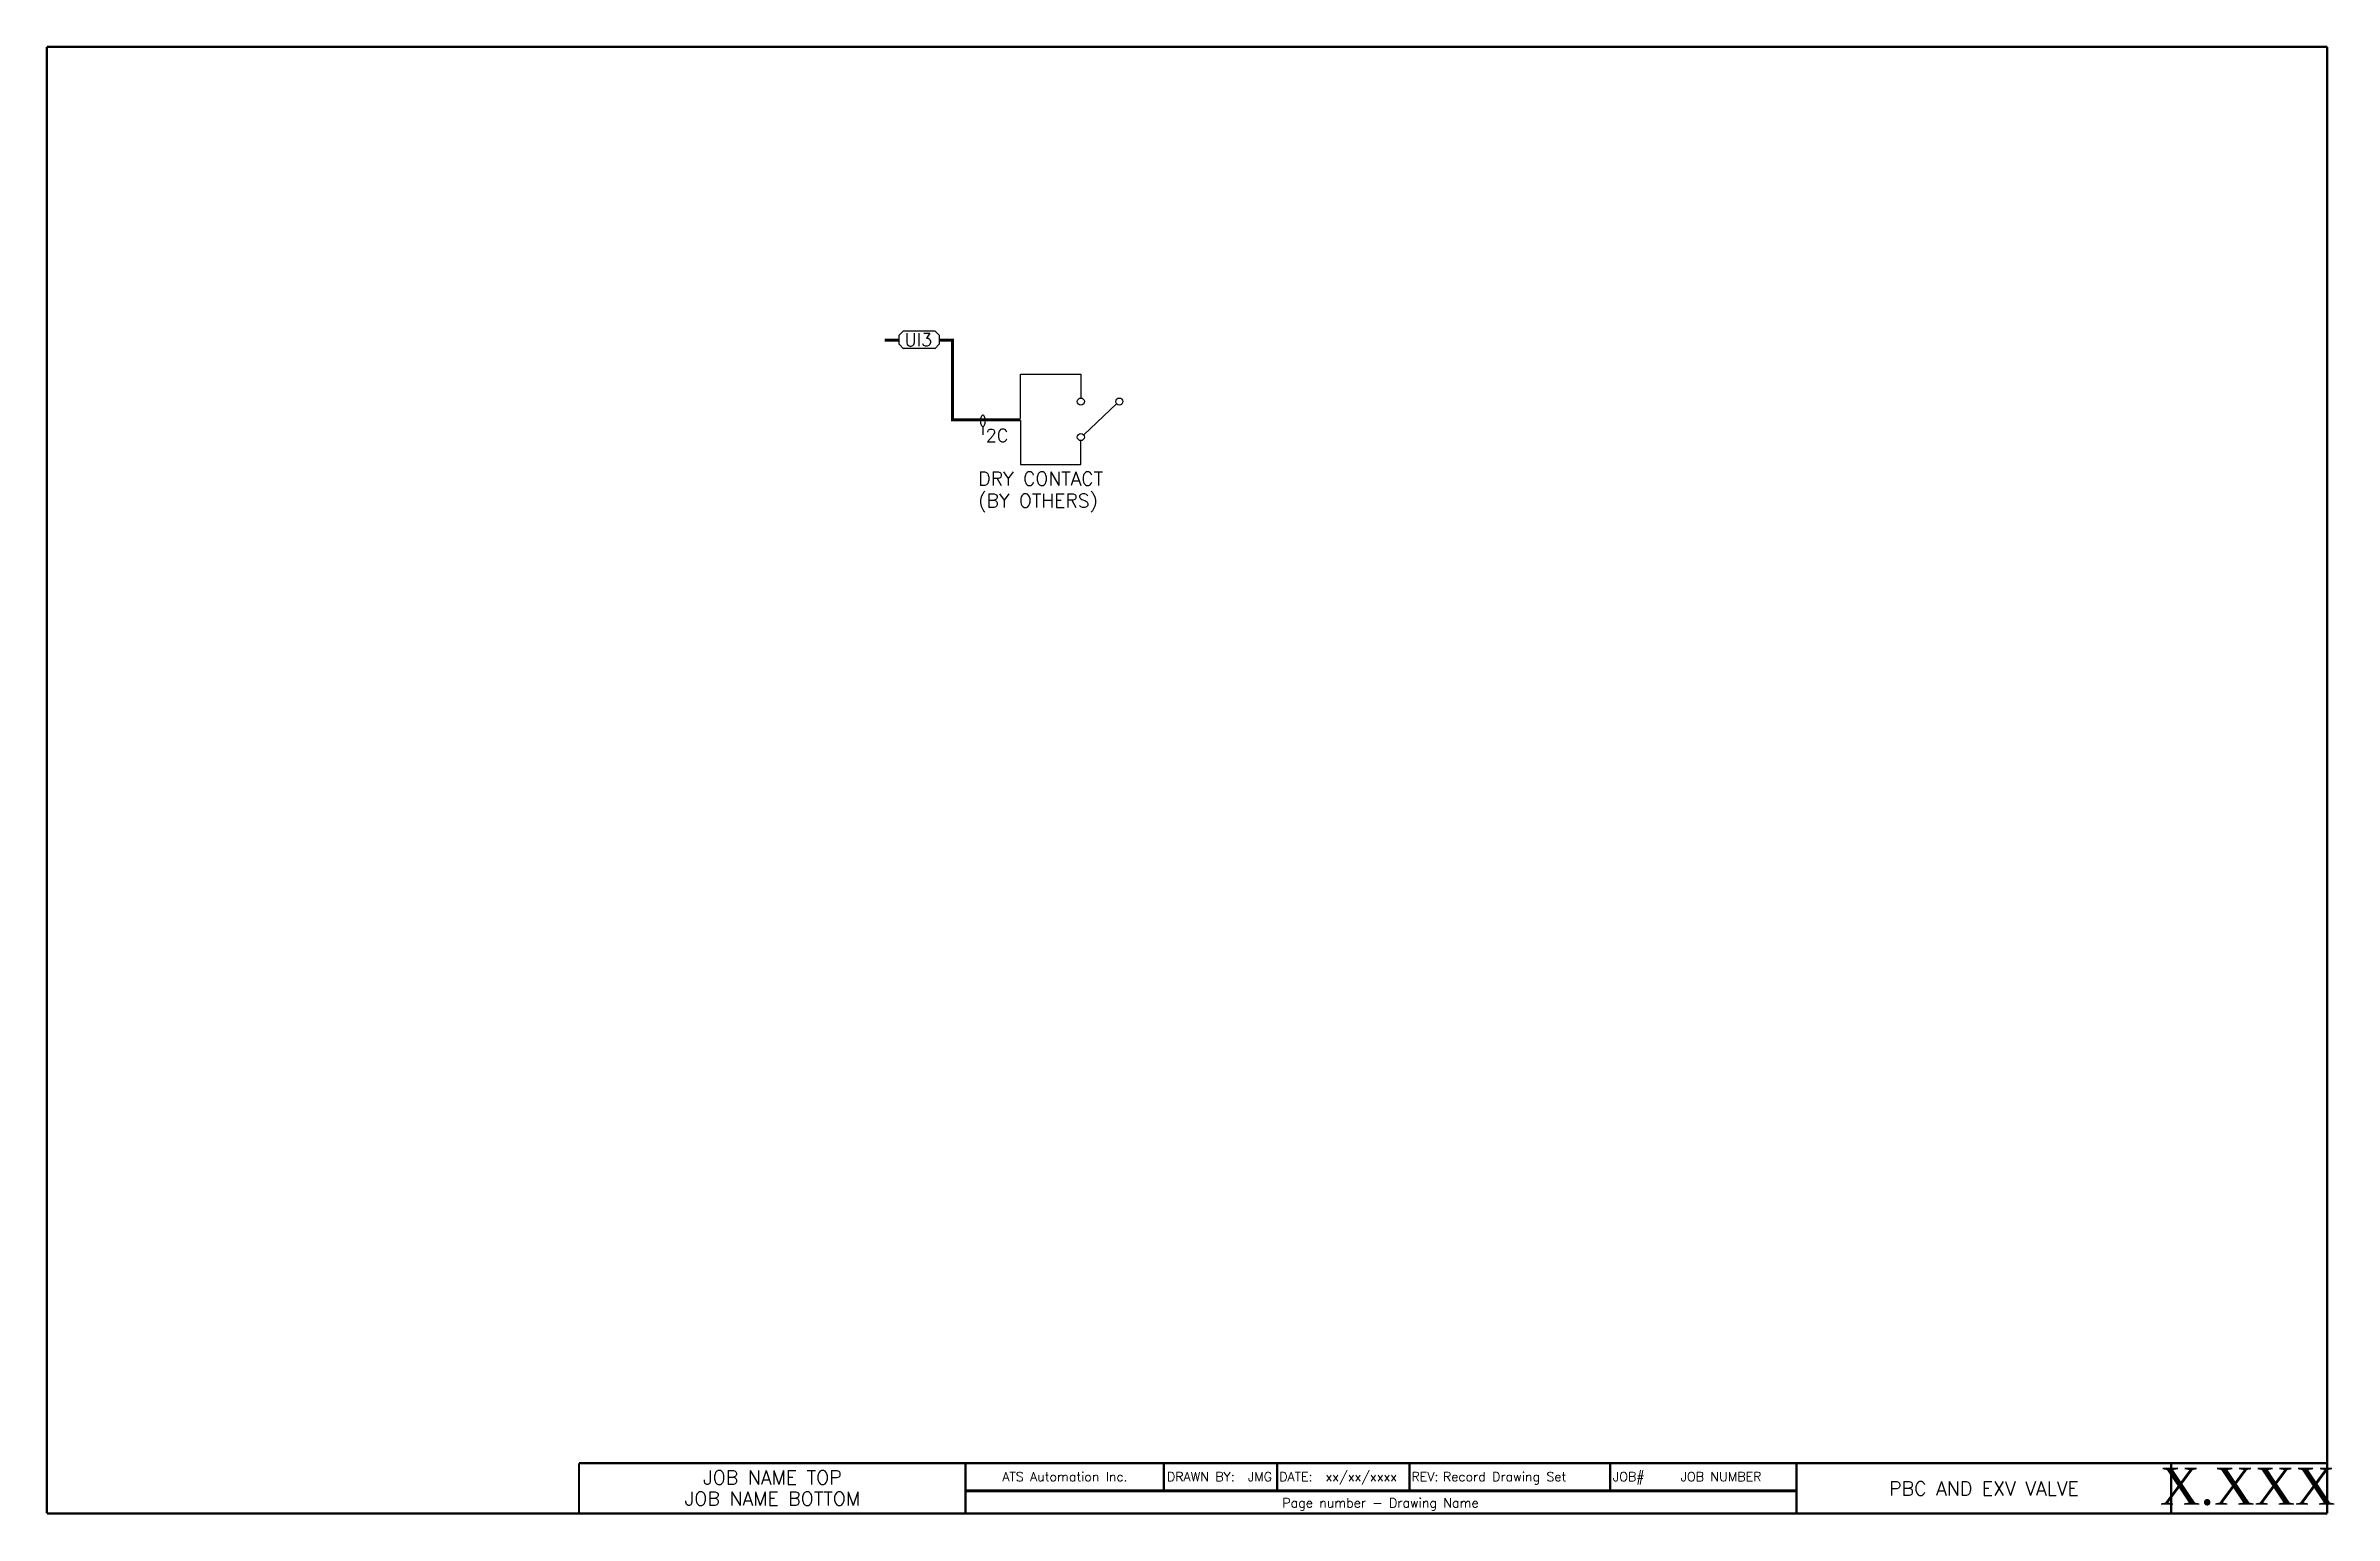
# Paper-space layout 'Layout1' of a CAD drawing. Extents: x 0.7 to 16.1, y 0.3 to 10.3.
# The model-space entities are those that its viewports show. They can reach past a viewport. Long polylines and large blocks are cut down to what shows.
import ezdxf
from ezdxf.enums import TextEntityAlignment as Align

# ---------------------------------------------------------------- set-up
doc = ezdxf.new("R2010")
doc.units = 0
doc.header["$LTSCALE"] = 96
doc.header["$MEASUREMENT"] = 0
doc.layers.get('0').update_dxf_attribs({"linetype": 'CONTINUOUS'})
for name, color, linetype in [('COMP', 4, 'CONTINUOUS'), ('HEA', 4, 'CONTINUOUS'), ('MVIEW', 1, 'CONTINUOUS'), ('Text', 7, 'CONTINUOUS')]:
    doc.layers.add(name, color=color, linetype=linetype)
doc.styles.add('CENTURY', font='century')
doc.styles.add('Romans', font='romans.shx')
doc.styles.get("Standard").update_dxf_attribs({"font": 'ROMANS'})

# ---------------------------------------------------------------- blocks, each defined once
blk = doc.blocks.new('ats-flat-3')
at = {"layer": 'MVIEW'}
for points, const_width in [([(16.064, 0.678), (4.26, 0.678)], 0.0156), ([(4.26, 0.335), (4.26, 0.678)], 0.0156), ([(6.871, 0.335), (6.871, 0.678)], 0.0156), ([(8.211, 0.496), (8.211, 0.678)], 0.0156), ([(8.977, 0.491), (8.977, 0.678)], 0.0156), ([(9.871, 0.491), (9.871, 0.678)], 0.0156), ([(11.227, 0.491), (11.227, 0.678)], 0.0156), ([(12.486, 0.335), (12.486, 0.678)], 0.0156), ([(15.017, 0.335), (15.017, 0.678)], 0.0156), ([(6.871, 0.491), (12.486, 0.491)], 0.0208)]:
    blk.add_lwpolyline(points, dxfattribs=dict(at, const_width=const_width))
at = {"layer": 'Text', "style": 'Romans'}
for s, p in [('DRAWN BY:', (8.232, 0.556)), ('DATE:', (8.991, 0.556)), ('REV:', (9.884, 0.556)), ('JOB#', (11.245, 0.556))]:
    blk.add_text(s, height=0.0625, dxfattribs=at).set_placement(p)
at = {"layer": 'Text'}
for tag, height, p in [('JOBNAMETOP', 0.0938, (5.567, 0.534)), ('TITLETOP', 0.0938, (13.752, 0.534)), ('JOBNAMEBOTTOM', 0.0938, (5.567, 0.392)), ('TITLEBOTTOM', 0.0938, (13.752, 0.392)), ('TITLE', 0.0938, (13.752, 0.46)), ('DRAWNAME', 0.0625, (9.675, 0.379))]:
    blk.add_attdef(tag, text='', height=height, dxfattribs=at).set_placement(p, align=Align.CENTER)
for tag, height, style, p in [('DRAFTER', 0.0625, 'Romans', (8.861, 0.556)), ('PAGE', 0.25, 'CENTURY', (15.533, 0.397)), ('OFFICE', 0.0625, 'Romans', (7.543, 0.556)), ('DATE', 0.0625, 'Romans', (9.546, 0.556)), ('JOBNUM', 0.0625, 'Romans', (11.976, 0.556))]:
    blk.add_attdef(tag, text='', height=height, dxfattribs=dict(at, style=style)).set_placement(p, align=Align.CENTER)
blk.add_attdef('REVISED', (10.097, 0.556), '', height=0.0625, dxfattribs=at)

msp = doc.modelspace()

# ---------------------------------------------------------------- linework, layer by layer
at = {"linetype": 'Continuous'}
for p, q in [((697.5, 743.3), (697.5, 771.8)), ((697.5, 771.8), (736.7, 771.8)), ((736.7, 771.8), (736.7, 756.3)), ((738.6, 732.4), (759.8, 752.5)), ((697.5, 741.6), (697.5, 713.1)), ((736.7, 713.1), (736.7, 728.5)), ((697.5, 713.1), (736.7, 713.1))]:
    msp.add_line(p, q, dxfattribs=at)
at = {"color": 7}
msp.add_line((673, 737.7), (673, 732.4), dxfattribs=at)
at = {"linetype": 'Continuous', "const_width": 1.9}
for points in [[(609.4, 793.8), (618.7, 793.8)], [(644.6, 793.8), (653.4, 793.8), (653.4, 742.1), (697.5, 742.1)]]:
    msp.add_lwpolyline(points, dxfattribs=at)
at = {"color": 7}
msp.add_lwpolyline([(673, 737.7, 0.189716), (673.6, 738, 0.100949), (674.2, 738.8, 0.059135), (674.5, 739.9, 0.045568), (674.7, 741.4, 0.045568), (674.5, 742.9, 0.059135), (674.2, 744, 0.100949), (673.6, 744.9, 0.189716), (673, 745.1, 0.189716), (672.5, 744.9, 0.100949), (671.9, 744, 0.059135), (671.5, 742.9, 0.045568), (671.4, 741.4, 0.045568), (671.5, 739.9, 0.059135), (671.9, 738.8, 0.100949), (672.5, 738, 0.189716)], format="xyb", close=True, dxfattribs=at)
at = {"linetype": 'Continuous'}
for centre in [(736.6, 754), (761.6, 754), (736.6, 730.9)]:
    msp.add_circle(centre, 2.28, dxfattribs=at)
at = {"layer": 'HEA', "color": 7}
for p, q in [((618.7, 797), (621.5, 799.9)), ((618.7, 791.1), (618.7, 797)), ((621.5, 788.2), (618.7, 791.1)), ((621.5, 799.9), (641.8, 799.9)), ((641.8, 788.3), (621.6, 788.3)), ((641.8, 799.9), (644.6, 797)), ((644.6, 791.1), (641.8, 788.2)), ((644.6, 797), (644.6, 791.1))]:
    msp.add_line(p, q, dxfattribs=at)

# ---------------------------------------------------------------- texts
at = {"color": 7}
for s, height, p in [('UI3', 8.35, (622.2, 789.9)), ('2C', 8.35, (674.9, 727.8)), ('DRY CONTACT', 8.907, (670.1, 699.5)), ('(BY OTHERS)', 8.907, (670.1, 685.3))]:
    msp.add_text(s, height=height, dxfattribs=at).set_placement(p)

psp = doc.layouts.get("Layout1")

# ---------------------------------------------------------------- linework, layer by layer
at = {"const_width": 0.0156}
for points in [[(16.072, 0.339), (16.072, 10.245)], [(0.665, 0.339), (16.072, 0.339)]]:
    psp.add_lwpolyline(points, dxfattribs=at)
at = {"layer": 'MVIEW', "const_width": 0.0156}
for points in [[(16.072, 10.245), (0.665, 10.245)], [(0.665, 10.245), (0.665, 0.339)]]:
    psp.add_lwpolyline(points, dxfattribs=at)

# ---------------------------------------------------------------- block references
at = {"layer": 'COMP'}
ref = psp.add_blockref('ats-flat-3', (0, 0), dxfattribs=at)
ref.add_attrib('TITLE', 'PBC AND EXV VALVE', dxfattribs={"layer": 'Text', "height": 0.09375, "style": 'Romans'}).set_placement((13.752, 0.46), align=Align.CENTER)
ref.add_attrib('OFFICE', 'ATS Automation Inc.', dxfattribs={"layer": 'Text', "height": 0.0625, "style": 'Romans'}).set_placement((7.543, 0.556), align=Align.CENTER)
ref.add_attrib('DRAFTER', 'JMG', dxfattribs={"layer": 'Text', "height": 0.0625, "style": 'Romans'}).set_placement((8.861, 0.556), align=Align.CENTER)
ref.add_attrib('DATE', 'xx/xx/xxxx', dxfattribs={"layer": 'Text', "height": 0.0625, "style": 'Romans'}).set_placement((9.546, 0.556), align=Align.CENTER)
ref.add_attrib('REVISED', 'Record Drawing Set', (10.097, 0.556), dxfattribs={"layer": 'Text', "height": 0.0625, "style": 'Romans'})
ref.add_attrib('JOBNAMETOP', 'JOB NAME TOP', dxfattribs={"layer": 'Text', "height": 0.09375, "style": 'Romans'}).set_placement((5.567, 0.534), align=Align.CENTER)
ref.add_attrib('JOBNAMEBOTTOM', 'JOB NAME BOTTOM', dxfattribs={"layer": 'Text', "height": 0.09375, "style": 'Romans'}).set_placement((5.567, 0.392), align=Align.CENTER)
ref.add_attrib('DRAWNAME', 'Page number - Drawing Name', dxfattribs={"layer": 'Text', "height": 0.0625, "style": 'Romans'}).set_placement((9.675, 0.379), align=Align.CENTER)
ref.add_attrib('JOBNUM', 'JOB NUMBER', dxfattribs={"layer": 'Text', "height": 0.0625, "style": 'Romans'}).set_placement((11.976, 0.556), align=Align.CENTER)
ref.add_attrib('PAGE', 'X.XXX', dxfattribs={"layer": 'Text', "height": 0.25, "style": 'CENTURY'}).set_placement((15.533, 0.397), align=Align.CENTER)

# ---------------------------------------------------------------- viewports
at = {"layer": 'MVIEW'}
psp.add_viewport(center=(8.368, 5.293), size=(15.405, 9.90426), view_center_point=(805.5, 508.5), view_height=951, dxfattribs=at)

doc.saveas('drawing.dxf')
